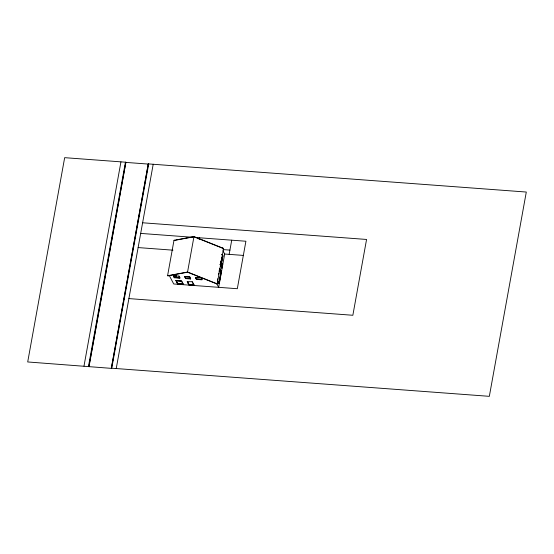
<?xml version="1.0" encoding="UTF-8"?>
<svg xmlns="http://www.w3.org/2000/svg" width="554" height="554" viewBox="0 0 554 554"><rect width="100%" height="100%" fill="white"/><g stroke="black" fill="none" stroke-linecap="round" stroke-linejoin="round"><path stroke-width="0.83" d="M83.979 366.146L120.952 161.858M88.46 366.478L125.433 162.19M88.91 366.513L125.876 162.225L64.666 157.668L27.7 361.956L111.402 368.362L148.271 163.894L526.3 192.044L489.334 396.332L111.306 368.181L148.271 163.894M89.007 366.7L125.876 162.225M111.749 368.216L148.721 163.929M116.229 368.549L153.202 164.261M168.651 275.733L167.578 275.74L173.991 240.311L193.969 236.593L223.581 248.434L217.168 283.863L215.922 283.537M178.921 276.107L179.925 278.163L174.33 277.748L173.402 275.982L176.664 275.899M174.33 277.748L173.464 275.663M177.661 284.126L175.992 280.504L177.661 284.126L183.319 284.223L177.716 283.807M183.097 284.098L177.876 283.71M179.759 277.755L174.531 277.367L173.693 275.753L176.684 275.94M187.273 276.695L189.773 276.875L190.638 278.967L185.638 278.593L184.773 276.508M167.578 275.74L187.557 272.021L193.969 236.593M187.245 281.661L188.969 284.964L194.032 285.019L192.307 281.716L187.245 281.661L188.969 284.964M187.529 281.439L189.177 284.583L193.803 284.929M189.773 276.875L184.717 276.827L185.638 278.593M190.472 278.551L185.846 278.212L185.008 276.564M199.17 239.439L199.475 237.784M192.155 281.778L193.976 285.338M200.984 277.748L201.988 279.812L196.386 279.389L195.465 277.623L198.72 277.547M196.601 278.974L195.756 277.36L196.601 278.974L201.815 279.396M196.386 279.389L195.52 277.305M217.777 278.717L217.487 280.324L219.211 283.627L217.493 280.961M218.505 274.701L218.795 273.101M219.086 271.495L219.377 269.888M220.305 264.736L220.561 263.323M221.365 258.891L221.655 257.298M222.583 255.643L221.863 254.334L222.583 255.643L221.496 261.668M221.503 261.917L222.992 255.567L221.842 261.945L221.074 260.484M219.626 269.133L220.984 271.661L218.872 283.35L217.514 280.83M222.133 264.819L221.593 267.146L222.133 264.819L220.679 262.035M218.878 283.606L221.06 271.557L219.675 268.919M219.211 283.627L221.392 271.585L219.668 268.281M220.949 261.197L222.673 264.5L222.036 268.039L220.139 264.369M222.957 250.733L224.682 254.023L218.65 287.325L216.586 283.371M229.155 254.355L231.724 240.187M174.739 240.367L175.112 240.394L173.991 240.311M175.888 240.152L193.187 236.932M168.326 275.795L187.598 272.208L216.642 283.821M125.973 162.412L148.368 164.081M142.613 222.777L366.568 239.453L352.85 315.268L128.888 298.592M140.688 233.407L192.653 237.278M196.068 237.528L245.907 241.239L237.313 288.717L173.714 283.98L169.261 275.47M223.581 248.434L222.334 248.109M223.137 249.598L229.924 250.103M138.126 247.576L172.945 250.173M224.682 254.023L243.344 255.415M222.673 264.5L221.766 267.838L220.083 264.611M222.646 264.673L220.956 262.07M222.064 267.866L220.381 265.255M186.546 276.709L189.634 276.903L190.638 278.967M195.749 277.395L198.741 277.582M173.402 275.982L179.06 276.079L179.676 277.256M195.465 277.623L201.123 277.72L202.044 279.493L196.448 279.071M174.385 277.429L179.988 277.845M185.694 278.274L190.701 278.648M177.592 280.622L180.791 280.857M176.22 280.594L180.708 280.892M175.937 280.823L181.532 281.238M189.032 284.645L194.032 285.019M194.011 236.78L223.054 248.393M187.557 272.021L217.168 283.863M220.956 261.827L222.341 264.653M220.257 264.376L221.704 267.153M220.658 266.031L221.697 268.018M181.594 280.92L182.972 283.565M181.449 280.947L183.263 284.541M176.227 280.559L177.869 283.745"/></g></svg>
